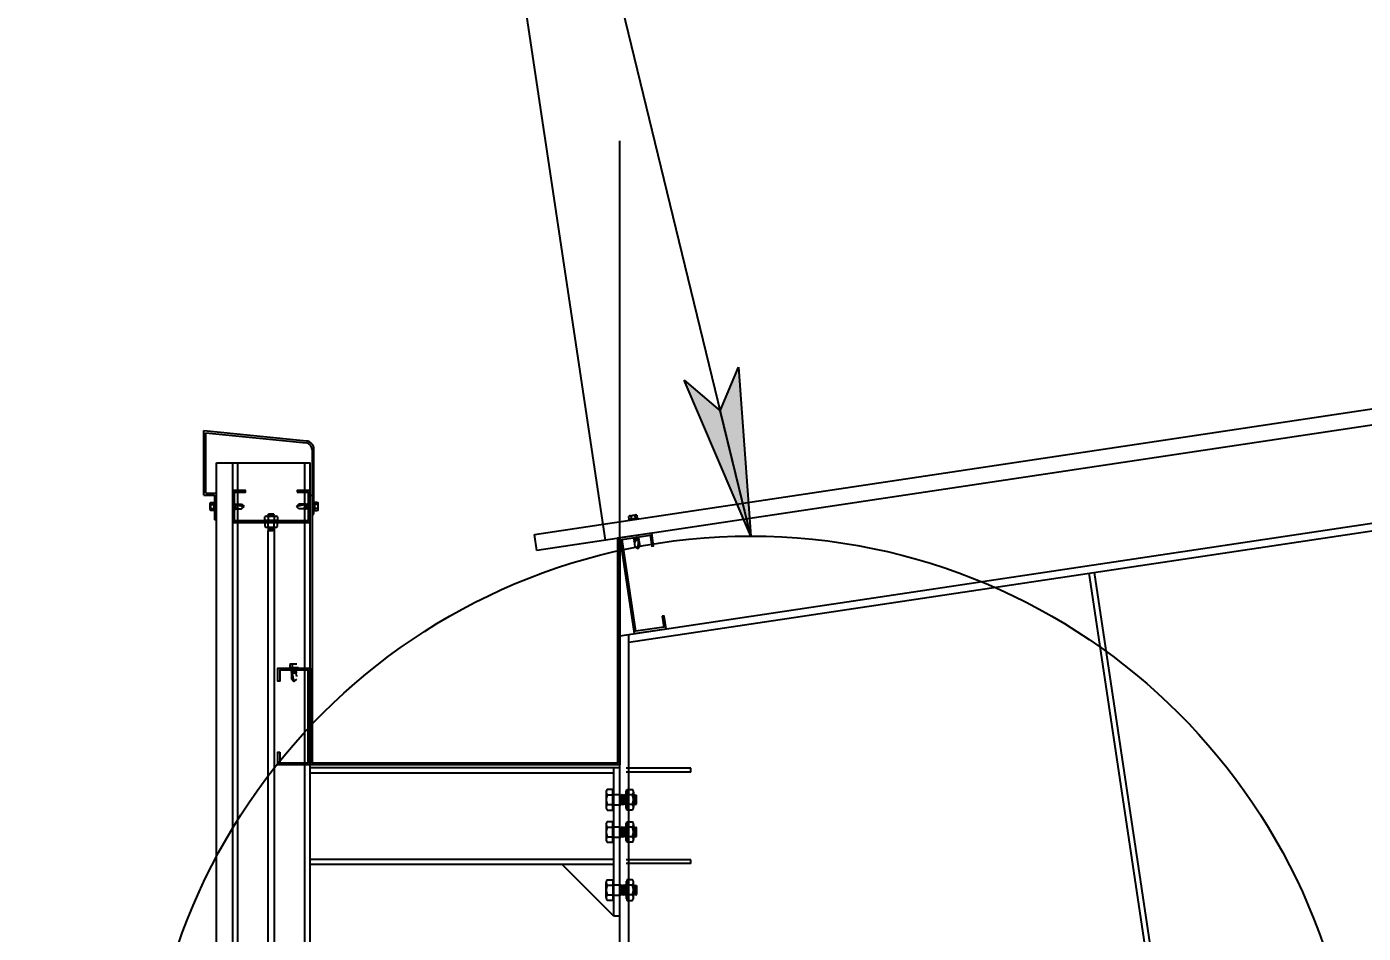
# Model space of a CAD drawing. Header units: inches. Extents: x 651127 to 1529722, y 768575 to 1021311.
# Drawn here: x 1006353 to 1008425, y 879299 to 880705 of the extents above; entities that cross this region are included whole.
import ezdxf

# ---------------------------------------------------------------- set-up
doc = ezdxf.new("R2010")
doc.units = ezdxf.units.IN
doc.header["$LTSCALE"] = 1000
doc.header["$MEASUREMENT"] = 0
doc.linetypes.add('CENTER2', pattern=[1.125, 0.75, -0.125, 0.125, -0.125])
doc.layers.get('DEFPOINTS').update_dxf_attribs({"color": 8, "lineweight": 9})
for name, color, linetype in [('DWGshare.com_12', 51, 'Continuous'), ('DWGshare.com_2', 147, 'Continuous'), ('DWGshare.com_32', 253, 'Continuous'), ('DWGshare.com_34', 1, 'Continuous'), ('DWGshare.com_35', 9, 'Continuous'), ('DWGshare.com_36', 2, 'Continuous'), ('DWGshare.com_39', 143, 'Continuous'), ('DWGshare.com_4', 8, 'CENTER2')]:
    doc.layers.add(name, color=color, linetype=linetype)
doc.styles.add('DWGshare.com_4', font='romans.shx', dxfattribs={"width": 0.8})
doc.dimstyles.new('DWGshare.com_1', dxfattribs={"dimscale": 100, "dimtxt": 2.5, "dimasz": 1, "dimexe": 1, "dimexo": 1.5, "dimgap": 1, "dimtad": 1, "dimdec": 0, "dimzin": 0, "dimdsep": 46, "dimtxsty": 'DWGshare.com_4', "dimblk": 'DWGshare.com_1', "dimcen": 1.5, "dimdle": 1, "dimclrd": 256, "dimclre": 256, "dimclrt": 7, "dimadec": 0, "dimazin": 0, "dimtfac": 1, "dimtdec": 0, "dimtix": 1, "dimtmove": 2, "dimatfit": 3, "dimfxl": 1, "dimtolj": 1, "dimtzin": 0, "dimarcsym": 0})
doc.dimstyles.new('DWGshare.com_4', dxfattribs={"dimscale": 100, "dimtxt": 2.5, "dimasz": 2, "dimexe": 1, "dimexo": 1.5, "dimgap": 1, "dimtad": 1, "dimdec": 0, "dimlfac": 0.5, "dimzin": 0, "dimdsep": 46, "dimtxsty": 'DWGshare.com_4', "dimblk": 'DWGshare.com_6', "dimcen": 1.5, "dimdle": 1, "dimclrd": 256, "dimclre": 256, "dimclrt": 7, "dimadec": 0, "dimazin": 0, "dimtfac": 1, "dimtdec": 0, "dimtix": 1, "dimtmove": 2, "dimatfit": 3, "dimldrblk": 'DWGshare.com_6', "dimfxl": 1, "dimtolj": 1, "dimtzin": 0, "dimarcsym": 0})

# ---------------------------------------------------------------- blocks, each defined once
blk = doc.blocks.new('DWGshare.com_1')
at = {"color": 0, "linetype": 'ByBlock', "const_width": 0.3}
blk.add_lwpolyline([(-0.5, -0.5), (0.5, 0.5)], dxfattribs=at)
blk = doc.blocks.new('*D239')
at = {"layer": 'DEFPOINTS', "color": 0, "transparency": 16777216}
for p in [(1012745.9, 882370.7), (1013008.3, 880621.1), (1007272.5, 879760.7)]:
    blk.add_point(p, dxfattribs=at)
at = {"layer": 'DWGshare.com_2', "lineweight": -2, "transparency": 16777216}
for p, q in [((1012986.1, 880769.4), (1012731.1, 882469.6)), ((1006911.2, 881495.4), (1012844.8, 882385.5)), ((1007250.3, 879909.1), (1006995.2, 881609.2))]:
    blk.add_line(p, q, dxfattribs=at)
at = {"layer": 'DWGshare.com_2', "lineweight": -2, "transparency": 16777216, "xscale": 100, "yscale": 100, "zscale": 100}
for p, rotation in [((1012745.9, 882370.7), 8.530765609944718), ((1007010.1, 881510.3), 188.5307656099447)]:
    blk.add_blockref('DWGshare.com_1', p, dxfattribs=dict(at, rotation=rotation))
at = {"layer": 'DWGshare.com_2', "color": 7, "transparency": 16777216, "insert": (1009844.6, 882163), "char_height": 250, "attachment_point": 5, "rotation": 8.5308, "style": 'DWGshare.com_4'}
blk.add_mtext('\\A1;5800', dxfattribs=at)
blk = doc.blocks.new('DWGshare.com_6')
at = {"linetype": 'CENTER2'}
blk.add_hatch(color=256, dxfattribs=at).paths.add_polyline_path([(-1.296, 0.216), (-1, 0), (-1.296, -0.216), (0, 0)])
blk.add_line((0, 0), (-1, 0), dxfattribs=at)
blk.add_lwpolyline([(-1.296, 0.216), (0, 0), (-1.296, -0.216), (-1, 0), (-1.296, 0.216)], dxfattribs=at)

msp = doc.modelspace()

# ---------------------------------------------------------------- linework, layer by layer
at = {"layer": 'DWGshare.com_12'}
for p, q in [((1007272.5, 879760.7), (1012994.5, 880619)), ((1007286.5, 879750.7), (1012996.3, 880607.1)), ((1006672.5, 879103.3), (1006672.5, 880028.7)), ((1006672.5, 879115.8), (1006672.5, 880028.7)), ((1006680.5, 879115.8), (1006680.5, 880028.7)), ((1006784.5, 879115.8), (1006784.5, 880028.7)), ((1006792.5, 879115.8), (1006792.5, 880028.7)), ((1008122, 879044.7), (1008000, 879857.7)), ((1008130.3, 879042.8), (1008007.9, 879858.9)), ((1007286.5, 879044.7), (1007286.5, 879762.8)), ((1006792.5, 879556.3), (1007262.5, 879556.3)), ((1006792.5, 879548.3), (1007262.5, 879548.3)), ((1007262.5, 879556.3), (1007262.5, 879326.3)), ((1007262.5, 879556.3), (1007272.5, 879556.3)), ((1007382.5, 879555.3), (1007282.5, 879555.3)), ((1007382.5, 879549.3), (1007282.5, 879549.3)), ((1007382.5, 879549.3), (1007382.5, 879555.3)), ((1007251.2, 879518.1), (1007251.2, 879494.6)), ((1007261.8, 879522.3), (1007253, 879522.3)), ((1007253, 879513.8), (1007261.8, 879513.8)), ((1007261.8, 879490.3), (1007261.8, 879522.3)), ((1007261.8, 879520), (1007262.5, 879520)), ((1007261.8, 879514.3), (1007273.6, 879514.3)), ((1007262.5, 879492.6), (1007262.5, 879520)), ((1007273.6, 879514.3), (1007274.6, 879513.3)), ((1007273.6, 879503.3), (1007273.6, 879514.3)), ((1007274.6, 879513.3), (1007273.6, 879503.3)), ((1007275.6, 879514.3), (1007274, 879498.3)), ((1007275.6, 879514.3), (1007274.6, 879513.3)), ((1007276.6, 879513.3), (1007275, 879499.3)), ((1007275.6, 879514.3), (1007276.6, 879513.3)), ((1007277.6, 879514.3), (1007276, 879498.3)), ((1007277.6, 879514.3), (1007276.6, 879513.3)), ((1007278.6, 879513.3), (1007277, 879499.3)), ((1007277.6, 879514.3), (1007278.6, 879513.3)), ((1007279.6, 879514.3), (1007278, 879498.3)), ((1007279.6, 879514.3), (1007278.6, 879513.3)), ((1007280.6, 879513.3), (1007279, 879499.3)), ((1007279.6, 879514.3), (1007280.6, 879513.3)), ((1007281.6, 879514.3), (1007280, 879498.3)), ((1007281.6, 879514.3), (1007280.6, 879513.3)), ((1007282.5, 879512.4), (1007281, 879499.3)), ((1007281.6, 879514.3), (1007282.5, 879513.4)), ((1007282.5, 879492.6), (1007282.5, 879520)), ((1007283.2, 879520), (1007282.5, 879520)), ((1007283.2, 879490.3), (1007283.2, 879522.3)), ((1007283.2, 879522.3), (1007292.1, 879522.3)), ((1007292.1, 879513.8), (1007283.2, 879513.8)), ((1007293.8, 879518.1), (1007293.8, 879494.6)), ((1007293.8, 879514.1), (1007294.6, 879513.3)), ((1007294.6, 879513.3), (1007293.8, 879506.5)), ((1007295.6, 879514.3), (1007294, 879498.3)), ((1007295.6, 879514.3), (1007294.6, 879513.3)), ((1007296.6, 879513.3), (1007295, 879499.3)), ((1007295.6, 879514.3), (1007296.6, 879513.3)), ((1007297.5, 879513.6), (1007296, 879498.3)), ((1007297.1, 879513.8), (1007296.6, 879513.3)), ((1007297.8, 879506.3), (1007297, 879499.3)), ((1007297.1, 879513.8), (1007298.4, 879513.1)), ((1007298.4, 879499.3), (1007298.4, 879513.1)), ((1007253, 879498.8), (1007261.8, 879498.8)), ((1007253, 879490.3), (1007261.8, 879490.3)), ((1007261.8, 879498.3), (1007274, 879498.3)), ((1007261.8, 879492.6), (1007262.5, 879492.6)), ((1007274, 879498.3), (1007275, 879499.3)), ((1007276, 879498.3), (1007275, 879499.3)), ((1007276, 879498.3), (1007277, 879499.3)), ((1007278, 879498.3), (1007277, 879499.3)), ((1007278, 879498.3), (1007279, 879499.3)), ((1007280, 879498.3), (1007279, 879499.3)), ((1007280, 879498.3), (1007281, 879499.3)), ((1007282, 879498.3), (1007281, 879499.3)), ((1007282.5, 879503.2), (1007282, 879498.3)), ((1007282, 879498.3), (1007282.5, 879498.8)), ((1007283.2, 879492.6), (1007282.5, 879492.6)), ((1007292.1, 879498.8), (1007283.2, 879498.8)), ((1007292.1, 879490.3), (1007283.2, 879490.3)), ((1007294, 879498.3), (1007293.8, 879498.5)), ((1007294, 879498.3), (1007295, 879499.3)), ((1007296, 879498.3), (1007295, 879499.3)), ((1007296, 879498.3), (1007297, 879499.3)), ((1007297, 879499.3), (1007298.4, 879499.3)), ((1007251.2, 879468.1), (1007251.2, 879444.6)), ((1007261.8, 879472.3), (1007253, 879472.3)), ((1007253, 879463.8), (1007261.8, 879463.8)), ((1007261.8, 879440.3), (1007261.8, 879472.3)), ((1007261.8, 879470), (1007262.5, 879470)), ((1007261.8, 879464.3), (1007273.6, 879464.3)), ((1007262.5, 879442.6), (1007262.5, 879470)), ((1007273.6, 879464.3), (1007274.6, 879463.3)), ((1007273.6, 879453.3), (1007273.6, 879464.3)), ((1007275.6, 879464.3), (1007274, 879448.3)), ((1007275.6, 879464.3), (1007274.6, 879463.3)), ((1007275.6, 879464.3), (1007276.6, 879463.3)), ((1007277.6, 879464.3), (1007276, 879448.3)), ((1007277.6, 879464.3), (1007276.6, 879463.3)), ((1007277.6, 879464.3), (1007278.6, 879463.3)), ((1007279.6, 879464.3), (1007278, 879448.3)), ((1007279.6, 879464.3), (1007278.6, 879463.3)), ((1007279.6, 879464.3), (1007280.6, 879463.3)), ((1007281.6, 879464.3), (1007280, 879448.3)), ((1007281.6, 879464.3), (1007280.6, 879463.3)), ((1007281.6, 879464.3), (1007282.5, 879463.4)), ((1007282.5, 879442.6), (1007282.5, 879470)), ((1007283.2, 879470), (1007282.5, 879470)), ((1007283.2, 879440.3), (1007283.2, 879472.3)), ((1007283.2, 879472.3), (1007292.1, 879472.3)), ((1007292.1, 879463.8), (1007283.2, 879463.8)), ((1007293.8, 879468.1), (1007293.8, 879444.6)), ((1007293.8, 879464.1), (1007294.6, 879463.3)), ((1007295.6, 879464.3), (1007294, 879448.3)), ((1007295.6, 879464.3), (1007294.6, 879463.3)), ((1007295.6, 879464.3), (1007296.6, 879463.3)), ((1007297.5, 879463.6), (1007296, 879448.3)), ((1007297.1, 879463.8), (1007296.6, 879463.3)), ((1007297.1, 879463.8), (1007298.4, 879463.1)), ((1007253, 879448.8), (1007261.8, 879448.8)), ((1007261.8, 879448.3), (1007274, 879448.3)), ((1007274.6, 879463.3), (1007273.6, 879453.3)), ((1007274, 879448.3), (1007275, 879449.3)), ((1007276.6, 879463.3), (1007275, 879449.3)), ((1007276, 879448.3), (1007275, 879449.3)), ((1007276, 879448.3), (1007277, 879449.3)), ((1007278.6, 879463.3), (1007277, 879449.3)), ((1007278, 879448.3), (1007277, 879449.3)), ((1007278, 879448.3), (1007279, 879449.3)), ((1007280.6, 879463.3), (1007279, 879449.3)), ((1007280, 879448.3), (1007279, 879449.3)), ((1007280, 879448.3), (1007281, 879449.3)), ((1007282.5, 879462.4), (1007281, 879449.3)), ((1007282, 879448.3), (1007281, 879449.3)), ((1007282.5, 879453.2), (1007282, 879448.3)), ((1007282, 879448.3), (1007282.5, 879448.8)), ((1007292.1, 879448.8), (1007283.2, 879448.8)), ((1007294.6, 879463.3), (1007293.8, 879456.5)), ((1007294, 879448.3), (1007293.8, 879448.5)), ((1007294, 879448.3), (1007295, 879449.3)), ((1007296.6, 879463.3), (1007295, 879449.3)), ((1007296, 879448.3), (1007295, 879449.3)), ((1007296, 879448.3), (1007297, 879449.3)), ((1007297.8, 879456.3), (1007297, 879449.3)), ((1007297, 879449.3), (1007298.4, 879449.3)), ((1007298.4, 879449.3), (1007298.4, 879463.1)), ((1007253, 879440.3), (1007261.8, 879440.3)), ((1007261.8, 879442.6), (1007262.5, 879442.6)), ((1007283.2, 879442.6), (1007282.5, 879442.6)), ((1007292.1, 879440.3), (1007283.2, 879440.3)), ((1006792.5, 879414.3), (1007262.5, 879414.3)), ((1006792.5, 879406.3), (1007262.5, 879406.3)), ((1007262.5, 879326.3), (1007182.5, 879406.3)), ((1007382.5, 879413.3), (1007282.5, 879413.3)), ((1007382.5, 879407.3), (1007282.5, 879407.3)), ((1007382.5, 879407.3), (1007382.5, 879413.3)), ((1007253, 879382.3), (1007261.8, 879382.3)), ((1007261.8, 879382.3), (1007261.8, 879350.3)), ((1007292.1, 879382.3), (1007283.2, 879382.3)), ((1007283.2, 879382.3), (1007283.2, 879350.3)), ((1007251.2, 879354.6), (1007251.2, 879378.1)), ((1007253, 879373.8), (1007261.8, 879373.8)), ((1007261.8, 879380), (1007262.5, 879380)), ((1007261.8, 879374.3), (1007274, 879374.3)), ((1007262.5, 879380), (1007262.5, 879352.6)), ((1007274.6, 879359.3), (1007273.6, 879369.3)), ((1007273.6, 879369.3), (1007273.6, 879358.3)), ((1007275.6, 879358.3), (1007274, 879374.3)), ((1007274, 879374.3), (1007275, 879373.3)), ((1007276, 879374.3), (1007275, 879373.3)), ((1007276.6, 879359.3), (1007275, 879373.3)), ((1007277.6, 879358.3), (1007276, 879374.3)), ((1007276, 879374.3), (1007277, 879373.3)), ((1007278, 879374.3), (1007277, 879373.3)), ((1007278.6, 879359.3), (1007277, 879373.3)), ((1007279.6, 879358.3), (1007278, 879374.3)), ((1007278, 879374.3), (1007279, 879373.3)), ((1007280, 879374.3), (1007279, 879373.3)), ((1007280.6, 879359.3), (1007279, 879373.3)), ((1007281.6, 879358.3), (1007280, 879374.3)), ((1007280, 879374.3), (1007281, 879373.3)), ((1007282, 879374.3), (1007281, 879373.3)), ((1007282.5, 879360.3), (1007281, 879373.3)), ((1007282.5, 879369.4), (1007282, 879374.3)), ((1007282, 879374.3), (1007282.5, 879373.8)), ((1007283.2, 879380), (1007282.5, 879380)), ((1007282.5, 879380), (1007282.5, 879352.6)), ((1007292.1, 879373.8), (1007283.2, 879373.8)), ((1007293.8, 879354.6), (1007293.8, 879378.1)), ((1007294, 879374.3), (1007293.8, 879374.1)), ((1007294.6, 879359.3), (1007293.8, 879366.1)), ((1007295.6, 879358.3), (1007294, 879374.3)), ((1007294, 879374.3), (1007295, 879373.3)), ((1007296, 879374.3), (1007295, 879373.3)), ((1007296.6, 879359.3), (1007295, 879373.3)), ((1007297.5, 879359.1), (1007296, 879374.3)), ((1007296, 879374.3), (1007297, 879373.3)), ((1007297.8, 879366.3), (1007297, 879373.3)), ((1007297, 879373.3), (1007298.4, 879373.3)), ((1007298.4, 879373.3), (1007298.4, 879359.6)), ((1007253, 879358.8), (1007261.8, 879358.8)), ((1007261.8, 879350.3), (1007253, 879350.3)), ((1007261.8, 879358.3), (1007273.6, 879358.3)), ((1007261.8, 879352.6), (1007262.5, 879352.6)), ((1007273.6, 879358.3), (1007274.6, 879359.3)), ((1007275.6, 879358.3), (1007274.6, 879359.3)), ((1007275.6, 879358.3), (1007276.6, 879359.3)), ((1007277.6, 879358.3), (1007276.6, 879359.3)), ((1007277.6, 879358.3), (1007278.6, 879359.3)), ((1007279.6, 879358.3), (1007278.6, 879359.3)), ((1007279.6, 879358.3), (1007280.6, 879359.3)), ((1007281.6, 879358.3), (1007280.6, 879359.3)), ((1007281.6, 879358.3), (1007282.5, 879359.2)), ((1007283.2, 879352.6), (1007282.5, 879352.6)), ((1007292.1, 879358.8), (1007283.2, 879358.8)), ((1007283.2, 879350.3), (1007292.1, 879350.3)), ((1007293.8, 879358.5), (1007294.6, 879359.3)), ((1007295.6, 879358.3), (1007294.6, 879359.3)), ((1007295.6, 879358.3), (1007296.6, 879359.3)), ((1007297.1, 879358.8), (1007296.6, 879359.3)), ((1007297.1, 879358.8), (1007298.4, 879359.6)), ((1007262.5, 879326.3), (1007272.5, 879326.3))]:
    msp.add_line(p, q, dxfattribs=at)
msp.add_lwpolyline([(1006772.5, 879983.1), (1006789.5, 879983.1), (1006789.5, 879939.1), (1006675.5, 879939.1), (1006675.5, 879983.1), (1006692.5, 879983.1), (1006692.5, 879986.1), (1006672.5, 879986.1), (1006672.5, 879936.1), (1006792.5, 879936.1), (1006792.5, 879986.1), (1006772.5, 879986.1)], close=True, dxfattribs=at)
for centre, radius, start, end in [((1007257.1, 879518.1), 5.95, 134.5105, 225.4895), ((1007251.2, 879513.8), 6.866e-13, 331.7868, 325.6539), ((1007267.9, 879506.3), 16.7, 153.3216, 206.6784), ((1007287.9, 879518.1), 5.95, 314.5105, 45.4895), ((1007277.1, 879506.3), 16.7, 333.3216, 26.6784), ((1007293.8, 879513.8), 6.866e-13, 214.3461, 208.2132), ((1007257.1, 879494.6), 5.95, 134.5105, 225.4895), ((1007287.9, 879494.6), 5.95, 314.5105, 45.4895), ((1007257.1, 879468.1), 5.95, 134.5105, 225.4895), ((1007251.2, 879463.8), 6.866e-13, 331.7868, 325.6539), ((1007267.9, 879456.3), 16.7, 153.3216, 206.6784), ((1007287.9, 879468.1), 5.95, 314.5105, 45.4895), ((1007277.1, 879456.3), 16.7, 333.3216, 26.6784), ((1007293.8, 879463.8), 6.866e-13, 214.3461, 208.2132), ((1007257.1, 879444.6), 5.95, 134.5105, 225.4895), ((1007287.9, 879444.6), 5.95, 314.5105, 45.4895), ((1007257.1, 879378.1), 5.95, 134.5105, 225.4895), ((1007287.9, 879378.1), 5.95, 314.5105, 45.4895), ((1007267.9, 879366.3), 16.7, 153.3216, 206.6784), ((1007277.1, 879366.3), 16.7, 333.3216, 26.6784), ((1007257.1, 879354.6), 5.95, 134.5105, 225.4895), ((1007251.2, 879358.8), 6.866e-13, 34.3461, 28.2132), ((1007287.9, 879354.6), 5.95, 314.5105, 45.4895), ((1007293.8, 879358.8), 6.866e-13, 151.7868, 145.6539)]:
    msp.add_arc(centre, radius, start, end, dxfattribs=at)
at = {"layer": 'DWGshare.com_32', "ltscale": 0.9}
for p, q in [((1006627.7, 880078.7), (1006786.8, 880062.7)), ((1006627.7, 879978.7), (1006627.7, 880078.7)), ((1006630.7, 879981.7), (1006630.7, 880075.4)), ((1006630.7, 880075.4), (1006786.5, 880059.7)), ((1006795.5, 880049.7), (1006795.5, 879803.9)), ((1006798.5, 879949), (1006798.5, 880049.7)), ((1006647.5, 880028.7), (1006672.5, 880028.7)), ((1006647.5, 879103.3), (1006647.5, 880028.7)), ((1006672.5, 880028.7), (1006792.5, 880028.7)), ((1006647.1, 879981.7), (1006647.1, 879940.5)), ((1006644.1, 879978.7), (1006644.1, 879940.5)), ((1006647.1, 879940.5), (1006644.1, 879940.5)), ((1006795.5, 879949), (1006798.5, 879949)), ((1007272.5, 879044.7), (1007272.5, 879762.2))]:
    msp.add_line(p, q, dxfattribs=at)
at = {"layer": 'DWGshare.com_32', "ltscale": 100}
for p, q in [((1006630.7, 879981.7), (1006647.1, 879981.7)), ((1006627.7, 879978.7), (1006644.1, 879978.7))]:
    msp.add_line(p, q, dxfattribs=at)
at = {"layer": 'DWGshare.com_32', "ltscale": 0.9}
msp.add_lwpolyline([(1007272.5, 879912.4), (1007272.5, 879560.3), (1006792.5, 879560.3), (1006792.5, 879978.7), (1006795.5, 879978.7), (1006795.5, 879563.3), (1007269.5, 879563.3), (1007269.5, 879912.4), (1007272.5, 879912.4)], dxfattribs=at)
for points in [[(1007338.3, 879790.8), (1007340.8, 879774), (1007297.3, 879767.5), (1007275.9, 879909.9), (1007319.4, 879916.4), (1007322, 879899.6), (1007324.9, 879900), (1007322, 879919.8), (1007272.5, 879912.4), (1007294.8, 879764), (1007344.2, 879771.5), (1007341.2, 879791.2)], [(1006745.5, 879580.3), (1006745.5, 879563.3), (1006789.5, 879563.3), (1006789.5, 879707.3), (1006745.5, 879707.3), (1006745.5, 879690.3), (1006742.5, 879690.3), (1006742.5, 879710.3), (1006792.5, 879710.3), (1006792.5, 879560.3), (1006742.5, 879560.3), (1006742.5, 879580.3)]]:
    msp.add_lwpolyline(points, close=True, dxfattribs=at)
for radius in [10, 13]:
    msp.add_arc((1006785.5, 880049.7), radius, 0, 84.2412, dxfattribs=at)
at = {"layer": 'DWGshare.com_34', "ltscale": 100}
msp.add_circle((1007475.3, 878977.4), 937.8, dxfattribs=at)
at = {"layer": 'DWGshare.com_35'}
for p, q in [((1006637.7, 879956.5), (1006637.7, 879965.7)), ((1006638.4, 879967.4), (1006643.1, 879967.4)), ((1006638.4, 879964), (1006643.1, 879964)), ((1006643.1, 879968.1), (1006643.9, 879968.1)), ((1006643.1, 879968.1), (1006643.1, 879954)), ((1006643.9, 879968.1), (1006643.9, 879954)), ((1006643.9, 879966.5), (1006644.1, 879966.5)), ((1006644.1, 879966.5), (1006644.1, 879955.7)), ((1006672.6, 879965.6), (1006672.3, 879965.2)), ((1006672.3, 879963.1), (1006673.5, 879957.3)), ((1006672.6, 879965.6), (1006673.4, 879964.9)), ((1006672.6, 879965.6), (1006674.2, 879956.6)), ((1006673.4, 879964.9), (1006674.2, 879964.9)), ((1006673.4, 879964.9), (1006675, 879957.3)), ((1006674.9, 879965.6), (1006674.2, 879964.9)), ((1006674.2, 879964.9), (1006675.8, 879957.3)), ((1006674.9, 879965.6), (1006675.6, 879964.9)), ((1006674.9, 879965.6), (1006676.5, 879956.6)), ((1006675.6, 879964.9), (1006676.7, 879964.9)), ((1006675.6, 879964.9), (1006677.2, 879957.3)), ((1006677.1, 879965.3), (1006676.7, 879964.9)), ((1006677.4, 879963.6), (1006676.7, 879964.9)), ((1006677.1, 879965.3), (1006677.5, 879964.9)), ((1006677.1, 879965.3), (1006677.4, 879963.6)), ((1006677.4, 879963.6), (1006677.5, 879964.9)), ((1006677.4, 879963.6), (1006686.3, 879963.6)), ((1006677.4, 879963.6), (1006690.1, 879961.1)), ((1006677.5, 879964.9), (1006686.3, 879964.9)), ((1006686.3, 879964.9), (1006686.3, 879963.6)), ((1006686.3, 879964.9), (1006690.1, 879961.1)), ((1006686.3, 879963.6), (1006690.1, 879961.1)), ((1006686.3, 879957.3), (1006690.1, 879961.1)), ((1006775.1, 879964.9), (1006771.4, 879961.1)), ((1006784, 879963.6), (1006771.4, 879961.1)), ((1006775.1, 879963.6), (1006771.4, 879961.1)), ((1006775.1, 879957.3), (1006771.4, 879961.1)), ((1006783.9, 879964.9), (1006775.1, 879964.9)), ((1006775.1, 879964.9), (1006775.1, 879963.6)), ((1006784, 879963.6), (1006775.1, 879963.6)), ((1006784.3, 879965.3), (1006783.9, 879964.9)), ((1006784, 879963.6), (1006783.9, 879964.9)), ((1006784.3, 879965.3), (1006784, 879963.6)), ((1006784, 879963.6), (1006784.8, 879964.9)), ((1006785.8, 879964.9), (1006784.2, 879957.3)), ((1006784.3, 879965.3), (1006784.8, 879964.9)), ((1006785.8, 879964.9), (1006784.8, 879964.9)), ((1006786.6, 879965.6), (1006784.9, 879956.6)), ((1006787.3, 879964.9), (1006785.7, 879957.3)), ((1006786.6, 879965.6), (1006785.8, 879964.9)), ((1006788.1, 879964.9), (1006786.5, 879957.3)), ((1006786.6, 879965.6), (1006787.3, 879964.9)), ((1006788.8, 879965.6), (1006787.2, 879956.6)), ((1006788.1, 879964.9), (1006787.3, 879964.9)), ((1006789.1, 879963.1), (1006787.9, 879957.3)), ((1006788.8, 879965.6), (1006788.1, 879964.9)), ((1006788.8, 879965.6), (1006789.1, 879965.2)), ((1006798.5, 879966.5), (1006798.5, 879955.7)), ((1006798.8, 879966.5), (1006798.5, 879966.5)), ((1006798.8, 879968.1), (1006798.8, 879954)), ((1006799.5, 879968.1), (1006798.8, 879968.1)), ((1006799.5, 879968.1), (1006799.5, 879954)), ((1006804.2, 879967.4), (1006799.5, 879967.4)), ((1006804.2, 879964), (1006799.5, 879964)), ((1006804.9, 879956.5), (1006804.9, 879965.7)), ((1006638.4, 879958.1), (1006643.1, 879958.1)), ((1006643.1, 879954.8), (1006638.4, 879954.8)), ((1006643.9, 879954), (1006643.1, 879954)), ((1006643.9, 879955.7), (1006644.1, 879955.7)), ((1006672.3, 879956.9), (1006672.7, 879957.3)), ((1006672.7, 879957.3), (1006673.5, 879957.3)), ((1006674.2, 879956.6), (1006673.5, 879957.3)), ((1006674.2, 879956.6), (1006675, 879957.3)), ((1006675, 879957.3), (1006675.8, 879957.3)), ((1006676.5, 879956.6), (1006675.8, 879957.3)), ((1006676.5, 879956.6), (1006677.2, 879957.3)), ((1006677.2, 879957.3), (1006686.3, 879957.3)), ((1006784.2, 879957.3), (1006775.1, 879957.3)), ((1006784.9, 879956.6), (1006784.2, 879957.3)), ((1006784.9, 879956.6), (1006785.7, 879957.3)), ((1006786.5, 879957.3), (1006785.7, 879957.3)), ((1006787.2, 879956.6), (1006786.5, 879957.3)), ((1006787.2, 879956.6), (1006787.9, 879957.3)), ((1006788.7, 879957.3), (1006787.9, 879957.3)), ((1006789.1, 879956.9), (1006788.7, 879957.3)), ((1006798.8, 879955.7), (1006798.5, 879955.7)), ((1006798.8, 879954), (1006799.5, 879954)), ((1006804.2, 879958.1), (1006799.5, 879958.1)), ((1006799.5, 879954.8), (1006804.2, 879954.8)), ((1007287.1, 879940.9), (1007286.4, 879945.6)), ((1007300.3, 879942.9), (1007286.4, 879940.8)), ((1007286.5, 879940), (1007286.4, 879940.8)), ((1007300.5, 879942.1), (1007286.5, 879940)), ((1007288, 879946.5), (1007297.1, 879947.9)), ((1007288.1, 879940.3), (1007288.2, 879940)), ((1007298.9, 879941.6), (1007288.2, 879940)), ((1007289.7, 879946.1), (1007290.4, 879941.4)), ((1007295.6, 879946.9), (1007296.3, 879942.3)), ((1007298.8, 879941.9), (1007298.9, 879941.6)), ((1007298.9, 879947.4), (1007299.6, 879942.8)), ((1007300.3, 879942.9), (1007300.5, 879942.1)), ((1007302.2, 879913.3), (1007293.5, 879910.4)), ((1007293.5, 879912.4), (1007294, 879912)), ((1007293.5, 879910.4), (1007294.1, 879911.2)), ((1007293.5, 879910.4), (1007294.4, 879909.8)), ((1007302.5, 879911.1), (1007293.9, 879908.2)), ((1007293.9, 879908.2), (1007294.5, 879909)), ((1007293.9, 879908.2), (1007294.7, 879907.6)), ((1007294, 879912), (1007294.1, 879911.2)), ((1007299.7, 879913.3), (1007294.1, 879911.2)), ((1007301.6, 879912.5), (1007294.4, 879909.8)), ((1007294.4, 879909.8), (1007294.5, 879909)), ((1007301.7, 879911.7), (1007294.5, 879909)), ((1007301.9, 879910.3), (1007294.7, 879907.6)), ((1007294.7, 879907.6), (1007296, 879898.6)), ((1007296, 879898.6), (1007300.3, 879895.4)), ((1007301, 879908.3), (1007300.3, 879895.4)), ((1007303.5, 879899.7), (1007300.3, 879895.4)), ((1007302.3, 879899.5), (1007300.3, 879895.4)), ((1007301, 879908.3), (1007302.1, 879909.2)), ((1007302.6, 879908.8), (1007301, 879908.3)), ((1007301, 879908.3), (1007302.2, 879908.4)), ((1007301, 879908.3), (1007302.3, 879899.5)), ((1007302.2, 879913.3), (1007301.6, 879912.5)), ((1007301.6, 879912.5), (1007301.7, 879911.7)), ((1007302.5, 879911.1), (1007301.7, 879911.7)), ((1007302.2, 879913.3), (1007301.8, 879913.6)), ((1007302.5, 879911.1), (1007301.9, 879910.3)), ((1007301.9, 879910.3), (1007302.1, 879909.2)), ((1007302.6, 879908.8), (1007302.1, 879909.2)), ((1007302.6, 879908.8), (1007302.2, 879908.4)), ((1007302.2, 879908.4), (1007303.5, 879899.7)), ((1007303.5, 879899.7), (1007302.3, 879899.5)), ((1006761.2, 879716.1), (1006761.2, 879711.3)), ((1006772.1, 879716.8), (1006762.9, 879716.8)), ((1006764.6, 879716.1), (1006764.6, 879711.3)), ((1006760.5, 879711.3), (1006760.5, 879710.6)), ((1006760.5, 879711.3), (1006774.6, 879711.3)), ((1006760.5, 879710.6), (1006774.6, 879710.6)), ((1006762.1, 879710.6), (1006762.1, 879710.3)), ((1006762.1, 879710.3), (1006772.9, 879710.3)), ((1006763, 879707), (1006763.3, 879707.3)), ((1006763, 879707), (1006763.7, 879706.3)), ((1006763, 879707), (1006772, 879705.4)), ((1006763, 879704.7), (1006763.7, 879705.5)), ((1006763, 879704.7), (1006763.7, 879704)), ((1006763, 879704.7), (1006772, 879703.1)), ((1006763.3, 879702.5), (1006763.7, 879702.9)), ((1006763.3, 879702.5), (1006763.7, 879702.1)), ((1006763.3, 879702.5), (1006764.9, 879702.2)), ((1006763.7, 879706.3), (1006763.7, 879705.5)), ((1006763.7, 879706.3), (1006771.3, 879704.7)), ((1006763.7, 879705.5), (1006771.3, 879703.9)), ((1006763.7, 879704), (1006763.7, 879702.9)), ((1006763.7, 879704), (1006771.3, 879702.4)), ((1006764.9, 879702.2), (1006763.7, 879702.9)), ((1006764.9, 879702.2), (1006763.7, 879702.1)), ((1006763.7, 879702.1), (1006763.7, 879693.3)), ((1006763.7, 879693.3), (1006764.9, 879693.3)), ((1006763.7, 879693.3), (1006767.5, 879689.5)), ((1006764.9, 879702.2), (1006764.9, 879693.3)), ((1006764.9, 879702.2), (1006767.5, 879689.5)), ((1006764.9, 879693.3), (1006767.5, 879689.5)), ((1006765.5, 879707.3), (1006771.3, 879706.1)), ((1006771.3, 879693.3), (1006767.5, 879689.5))]:
    msp.add_line(p, q, dxfattribs=at)
for centre, radius, start, end in [((1006640, 879965.7), 2.34, 134.5105, 225.4895), ((1006644.3, 879961.1), 6.58, 153.3216, 206.6784), ((1006802.6, 879965.7), 2.34, 314.5105, 45.4895), ((1006798.4, 879961.1), 6.58, 333.3216, 26.6784), ((1006640, 879956.5), 2.34, 134.5105, 225.4895), ((1006637.7, 879958.1), 2.703e-13, 34.3461, 28.2132), ((1006802.6, 879956.5), 2.34, 314.5105, 45.4895), ((1006804.9, 879958.1), 2.703e-13, 151.7868, 145.6539), ((1007288.3, 879944.2), 2.34, 53.0413, 144.0203), ((1007289.6, 879946.7), 2.703e-13, 312.8769, 306.744), ((1007293.5, 879940.7), 6.58, 71.8523, 125.2092), ((1007297.5, 879945.6), 2.34, 53.0413, 144.0203), ((1006762.9, 879714.4), 2.34, 44.5105, 135.4895), ((1006767.5, 879710.2), 6.58, 63.3216, 116.6784)]:
    msp.add_arc(centre, radius, start, end, dxfattribs=at)
for points in [[(1006677.4, 879963.6), (1006677.1, 879963.2), (1006675.8, 879961.8), (1006677.2, 879958.4), (1006680, 879957.5), (1006681.5, 879957.4), (1006682.1, 879957.3)], [(1006784, 879963.6), (1006784.4, 879963.2), (1006785.6, 879961.8), (1006784.2, 879958.4), (1006781.5, 879957.5), (1006779.9, 879957.4), (1006779.4, 879957.3)], [(1007301, 879908.3), (1007300.5, 879908.6), (1007298.9, 879909.6), (1007295.8, 879907.7), (1007295.3, 879904.9), (1007295.4, 879903.3), (1007295.4, 879902.7)], [(1006764.9, 879702.2), (1006765.3, 879702.6), (1006766.8, 879703.8), (1006770.2, 879702.4), (1006771.1, 879699.6), (1006771.2, 879698.1), (1006771.3, 879697.5)]]:
    msp.add_open_spline(points, degree=3, knots=[0, 0, 0, 0, 1.523162, 5.467541, 8.216002, 10.013892, 10.013892, 10.013892, 10.013892], dxfattribs=at)
at = {"layer": 'DWGshare.com_36'}
for p, q in [((1006722.1, 879939.5), (1006722.1, 879945.1)), ((1006724.8, 879946.2), (1006739.5, 879946.2)), ((1006727.1, 879947.3), (1006727.8, 879947.9)), ((1006727.1, 879947.3), (1006727.8, 879946.6)), ((1006727.3, 879946.2), (1006727.8, 879946.6)), ((1006727.5, 879948.2), (1006727.9, 879949)), ((1006727.5, 879948.2), (1006727.8, 879947.9)), ((1006727.5, 879945.1), (1006727.5, 879939.5)), ((1006727.8, 879947.9), (1006736.5, 879946.9)), ((1006727.8, 879946.6), (1006732, 879946.2)), ((1006736.5, 879949), (1006727.9, 879949)), ((1006732.1, 879948.6), (1006736.5, 879948.1)), ((1006736.5, 879948.1), (1006736.5, 879949)), ((1006737.1, 879947.5), (1006736.5, 879948.1)), ((1006737.1, 879947.5), (1006736.5, 879946.9)), ((1006737.1, 879946.3), (1006736.5, 879946.9)), ((1006736.8, 879945.1), (1006736.8, 879939.5)), ((1006737.1, 879946.3), (1006737, 879946.2)), ((1006742.1, 879945.1), (1006742.1, 879939.5)), ((1006742.1, 879939.5), (1006722.1, 879939.5)), ((1006722.1, 879935.7), (1006722.1, 879930.1)), ((1006742.1, 879935.7), (1006722.1, 879935.7)), ((1006724.8, 879929), (1006739.5, 879929)), ((1006727.1, 879928.4), (1006727.7, 879929)), ((1006727.1, 879928.4), (1006727.8, 879927.8)), ((1006727.1, 879927.2), (1006727.8, 879927.8)), ((1006727.1, 879927.2), (1006727.8, 879926.6)), ((1006727.1, 879925.9), (1006727.8, 879926.6)), ((1006727.1, 879925.9), (1006727.8, 879925.3)), ((1006727.1, 879924.7), (1006727.8, 879925.3)), ((1006727.1, 879924.7), (1006727.8, 879924.1)), ((1006727.1, 879923.4), (1006727.8, 879924.1)), ((1006727.5, 879930.1), (1006727.5, 879935.7)), ((1006727.5, 879181.5), (1006727.5, 879923.4)), ((1006727.8, 879927.8), (1006736.5, 879926.8)), ((1006727.8, 879926.6), (1006736.5, 879925.6)), ((1006727.8, 879925.3), (1006736.5, 879924.3)), ((1006727.8, 879924.1), (1006734, 879923.4)), ((1006728.4, 879929), (1006736.5, 879928.1)), ((1006737.1, 879928.7), (1006736.5, 879928.1)), ((1006737.1, 879927.4), (1006736.5, 879928.1)), ((1006737.1, 879927.4), (1006736.5, 879926.8)), ((1006737.1, 879926.2), (1006736.5, 879926.8)), ((1006737.1, 879926.2), (1006736.5, 879925.6)), ((1006737.1, 879924.9), (1006736.5, 879925.6)), ((1006737.1, 879924.9), (1006736.5, 879924.3)), ((1006737.1, 879923.7), (1006736.5, 879924.3)), ((1006736.8, 879930.1), (1006736.8, 879935.7)), ((1006737.1, 879928.7), (1006736.8, 879929)), ((1006737.5, 879181.3), (1006737.5, 879929)), ((1006742.1, 879930.1), (1006742.1, 879935.7))]:
    msp.add_line(p, q, dxfattribs=at)
at = {"layer": 'DWGshare.com_36', "color": 9}
for p, q in [((1006727.1, 879947.3), (1006737.1, 879946.3)), ((1006727.6, 879948.5), (1006737.1, 879947.5)), ((1006723.6, 879939.5), (1006723.6, 879939.1)), ((1006740.7, 879939.1), (1006723.6, 879939.1)), ((1006740.7, 879936.1), (1006723.6, 879936.1)), ((1006723.6, 879935.7), (1006723.6, 879936.1)), ((1006727.1, 879928.4), (1006737.1, 879927.4)), ((1006727.1, 879927.2), (1006737.1, 879926.2)), ((1006727.1, 879925.9), (1006737.1, 879924.9)), ((1006727.1, 879924.7), (1006737.1, 879923.7)), ((1006734, 879923.4), (1006727.1, 879923.4)), ((1006734.1, 879929), (1006737.1, 879928.7)), ((1006740.7, 879939.5), (1006740.7, 879939.1)), ((1006740.7, 879935.7), (1006740.7, 879936.1))]:
    msp.add_line(p, q, dxfattribs=at)
at = {"layer": 'DWGshare.com_36'}
for centre, radius, start, end in [((1006724.8, 879942.4), 3.72, 44.5105, 135.4895), ((1006727.5, 879946.2), 4.291e-13, 304.3461, 298.2132), ((1006732.1, 879935.7), 10.5, 63.3216, 116.6784), ((1006739.5, 879942.4), 3.72, 44.5105, 135.4895), ((1006724.8, 879932.7), 3.72, 224.5105, 315.4895), ((1006732.1, 879939.4), 10.5, 243.3216, 296.6784), ((1006727.5, 879929), 4.291e-13, 61.7868, 55.6539), ((1006739.5, 879932.7), 3.72, 224.5105, 315.4895)]:
    msp.add_arc(centre, radius, start, end, dxfattribs=at)
at = {"layer": 'DWGshare.com_39'}
msp.add_lwpolyline([(1007140.2, 879917.8), (1038080.8, 884558.9), (1038084.5, 884534.2), (1007143.9, 879893.1)], close=True, dxfattribs=at)
at = {"layer": 'DWGshare.com_4', "ltscale": 2}
msp.add_line((1007272.5, 865900.4), (1007272.5, 880528.2), dxfattribs=at)

# ---------------------------------------------------------------- dimensions: what is measured, and where the dimension line sits
at = {"layer": 'DWGshare.com_2'}
dim = msp.add_aligned_dim(p1=(1007272.5, 879760.7), p2=(1013008.3, 880621.1), distance=1769.1, dimstyle='DWGshare.com_1', dxfattribs=at)
dim.commit()
dim.dimension.update_dxf_attribs({"geometry": '*D239', "text_midpoint": (1009844.6, 882163)})

# ---------------------------------------------------------------- leaders
msp.add_leader([(1007475.3, 879915.2), (1006977.3, 881969.2), (1004282, 881969.2)], dimstyle='DWGshare.com_4', dxfattribs=at)

doc.saveas('drawing.dxf')
